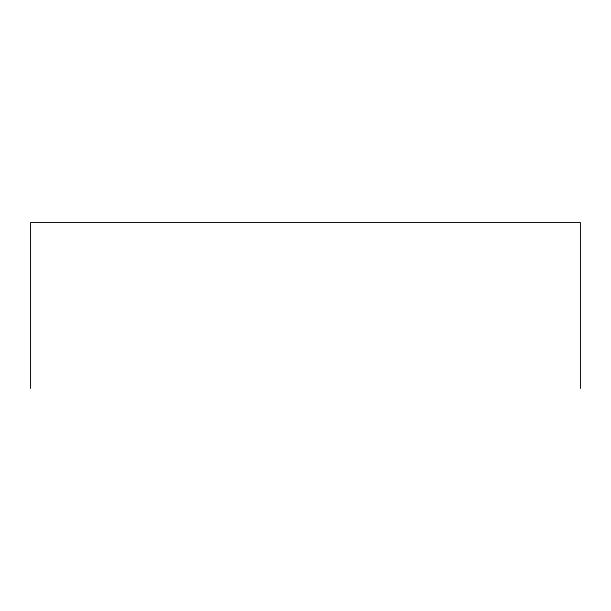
<?xml version="1.0" encoding="UTF-8"?>
<svg xmlns="http://www.w3.org/2000/svg" width="611" height="611" viewBox="0 0 611 611"><rect width="100%" height="100%" fill="white"/><g stroke="black" fill="none" stroke-linecap="round" stroke-linejoin="round"><path stroke-width="0.92" d="M580.45 388.52L580.45 222.48L30.55 222.48L30.55 388.52"/></g></svg>
